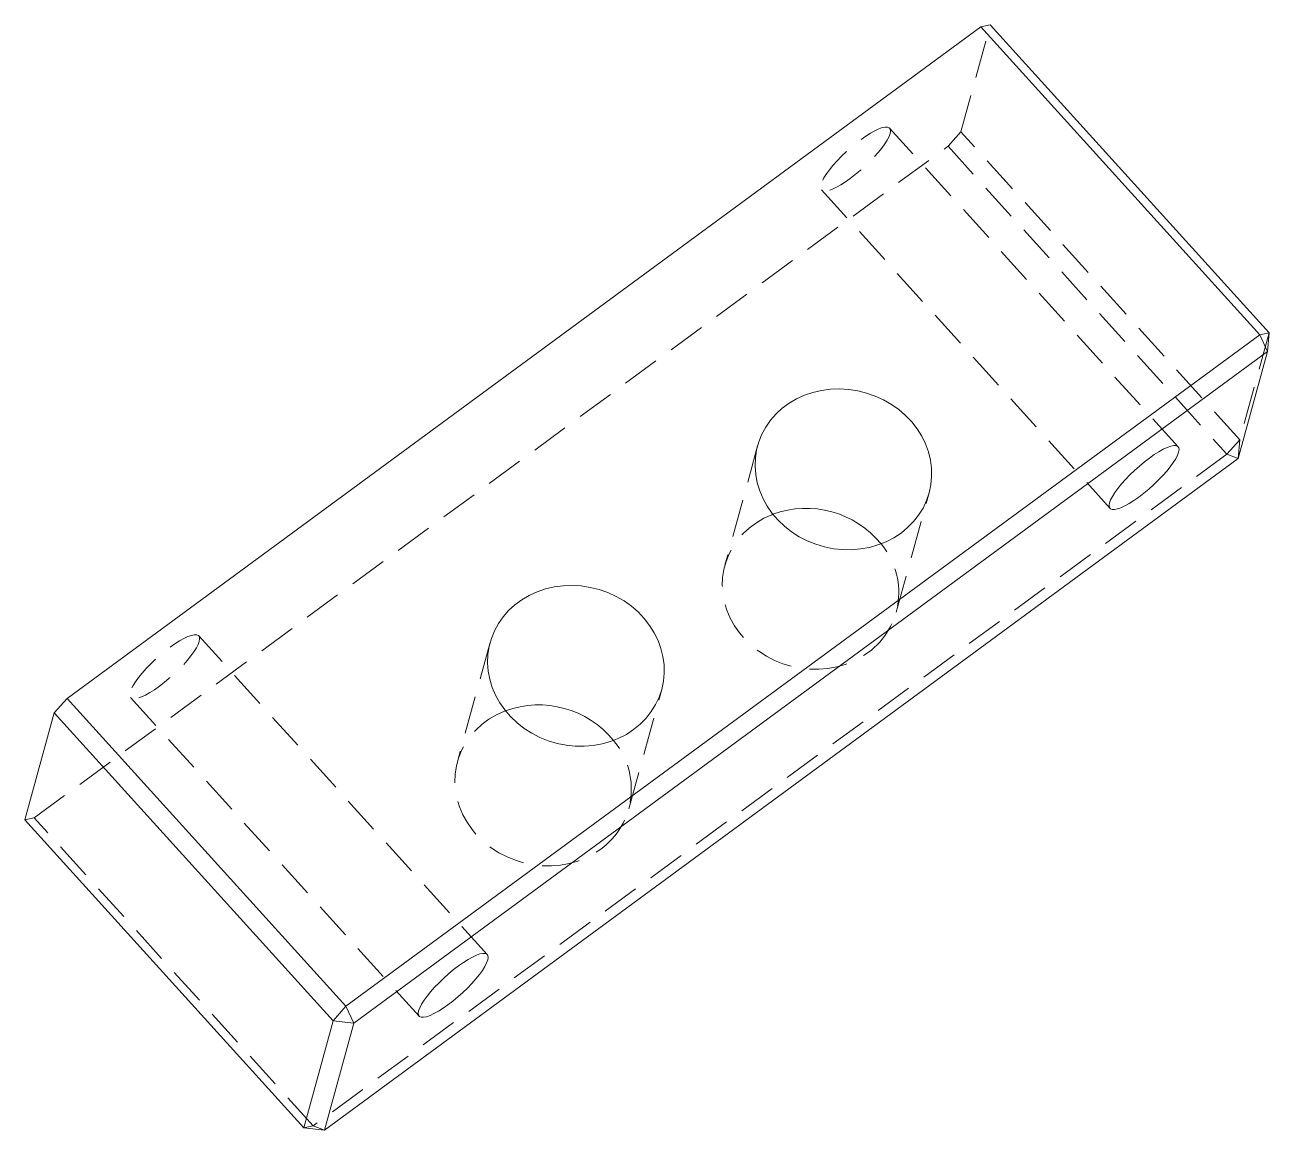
# Model space of a CAD drawing. Header units: millimetres. Extents: x -21.2 to 20.8, y -18.5 to 18.8.
import ezdxf

# ---------------------------------------------------------------- set-up
doc = ezdxf.new("R2010")
doc.units = ezdxf.units.MM
doc.linetypes.add('HIDDEN', pattern=[1.905, 1.27, -0.635])

msp = doc.modelspace()

# ---------------------------------------------------------------- linework, layer by layer
at = {"color": 7, "linetype": 'Continuous', "lineweight": 15}
for p, q in [((11.101, 18.729), (-19.728, -3.942)), ((11.101, 18.729), (11.419, 18.793)), ((20.51, 8.334), (11.101, 18.729)), ((11.419, 18.793), (20.827, 8.398)), ((20.51, 8.334), (20.827, 8.398)), ((20.776, 7.763), (20.827, 8.398)), ((-10.319, -14.337), (20.51, 8.334)), ((20.51, 8.334), (20.776, 7.763)), ((20.776, 7.763), (-10.053, -14.908)), ((19.786, 4.154), (20.776, 7.763)), ((-11.043, -18.517), (19.786, 4.154)), ((-20.162, -4.43), (-19.728, -3.942)), ((-19.728, -3.942), (-10.319, -14.337)), ((-20.162, -4.43), (-21.152, -8.039)), ((-10.753, -14.826), (-20.162, -4.43)), ((-21.152, -8.039), (-11.743, -18.435)), ((-10.319, -14.337), (-10.753, -14.826)), ((-10.319, -14.337), (-10.053, -14.908)), ((-11.743, -18.435), (-10.753, -14.826)), ((-10.053, -14.908), (-11.043, -18.517)), ((-10.753, -14.826), (-10.053, -14.908)), ((-11.743, -18.435), (-11.043, -18.517))]:
    msp.add_line(p, q, dxfattribs=at)
at = {"color": 7, "linetype": 'HIDDEN', "lineweight": 0}
for p, q in [((10.429, 15.184), (11.419, 18.793)), ((17.758, 4.552), (8.025, 15.306)), ((10.429, 15.184), (9.995, 14.695)), ((19.838, 4.789), (10.429, 15.184)), ((-20.834, -7.975), (9.995, 14.695)), ((9.995, 14.695), (19.404, 4.3)), ((5.726, 13.226), (15.46, 2.472)), ((20.827, 8.398), (19.838, 4.789)), ((19.404, 4.3), (19.838, 4.789)), ((19.786, 4.154), (19.838, 4.789)), ((19.404, 4.3), (-11.425, -18.371)), ((3.57, 4.583), (2.464, 0.549)), ((19.786, 4.154), (19.404, 4.3)), ((8.25, -1.037), (9.356, 2.996)), ((-5.552, -12.589), (-15.285, -1.835)), ((-5.453, -2.053), (-6.559, -6.086)), ((-0.773, -7.673), (0.333, -3.639)), ((-17.583, -3.915), (-7.85, -14.669)), ((-20.834, -7.975), (-21.152, -8.039)), ((-11.425, -18.371), (-20.834, -7.975)), ((-11.743, -18.435), (-11.425, -18.371)), ((-11.043, -18.517), (-11.425, -18.371))]:
    msp.add_line(p, q, dxfattribs=at)
at = {"color": 7, "linetype": 'HIDDEN', "lineweight": 0, "flags": 128}
for points in [[(8.041, 15.123), (8.055, 15.208), (8.045, 15.274), (8.011, 15.319), (7.954, 15.343), (7.875, 15.345), (7.775, 15.325), (7.657, 15.283), (7.524, 15.221), (7.377, 15.139), (7.22, 15.039), (7.056, 14.924), (6.888, 14.795), (6.72, 14.656), (6.555, 14.509), (6.397, 14.356), (6.249, 14.202), (6.113, 14.049), (5.993, 13.901), (5.89, 13.76), (5.808, 13.629), (5.748, 13.511), (5.71, 13.409), (5.696, 13.324), (5.706, 13.258), (5.74, 13.213), (5.797, 13.189), (5.877, 13.187), (5.976, 13.207), (6.094, 13.249), (6.227, 13.311), (6.374, 13.393), (6.531, 13.493), (6.695, 13.608), (6.863, 13.737), (7.031, 13.876), (7.196, 14.023), (7.354, 14.176), (7.502, 14.33), (7.638, 14.483), (7.758, 14.631), (7.861, 14.772), (7.943, 14.903), (8.003, 15.021), (8.041, 15.123)], [(4.086, 2.273), (4.049, 2.258), (3.781, 2.136), (3.529, 1.989), (3.297, 1.818), (3.086, 1.626), (2.9, 1.413), (2.74, 1.183), (2.607, 0.938), (2.504, 0.68), (2.431, 0.413), (2.388, 0.138), (2.378, -0.14), (2.399, -0.42), (2.451, -0.698), (2.534, -0.97), (2.647, -1.236), (2.789, -1.49), (2.958, -1.732), (3.152, -1.958), (3.37, -2.165), (3.609, -2.353), (3.866, -2.517), (4.139, -2.658), (4.425, -2.773), (4.721, -2.862), (5.024, -2.922), (5.33, -2.955), (5.636, -2.958), (5.94, -2.933), (6.237, -2.879), (6.525, -2.797), (6.801, -2.689), (7.061, -2.554), (7.304, -2.395), (7.304, -2.395)], [(-15.269, -2.018), (-15.255, -1.933), (-15.265, -1.867), (-15.299, -1.822), (-15.356, -1.798), (-15.435, -1.797), (-15.535, -1.817), (-15.652, -1.858), (-15.786, -1.921), (-15.933, -2.002), (-16.09, -2.102), (-16.254, -2.217), (-16.421, -2.346), (-16.589, -2.485), (-16.754, -2.633), (-16.913, -2.785), (-17.061, -2.939), (-17.197, -3.092), (-17.317, -3.24), (-17.419, -3.381), (-17.502, -3.512), (-17.562, -3.63), (-17.6, -3.732), (-17.613, -3.817), (-17.603, -3.883), (-17.569, -3.928), (-17.512, -3.952), (-17.433, -3.954), (-17.334, -3.934), (-17.216, -3.892), (-17.082, -3.83), (-16.936, -3.748), (-16.779, -3.649), (-16.615, -3.533), (-16.447, -3.405), (-16.279, -3.265), (-16.114, -3.118), (-15.956, -2.966), (-15.807, -2.811), (-15.672, -2.658), (-15.551, -2.51), (-15.449, -2.369), (-15.367, -2.238), (-15.306, -2.121), (-15.269, -2.018)], [(-4.937, -4.363), (-4.974, -4.377), (-5.243, -4.499), (-5.494, -4.646), (-5.726, -4.817), (-5.937, -5.01), (-6.123, -5.222), (-6.283, -5.452), (-6.416, -5.697), (-6.519, -5.955), (-6.593, -6.222), (-6.635, -6.497), (-6.645, -6.775), (-6.624, -7.055), (-6.572, -7.333), (-6.489, -7.606), (-6.376, -7.871), (-6.234, -8.126), (-6.065, -8.367), (-5.871, -8.593), (-5.653, -8.801), (-5.415, -8.988), (-5.157, -9.153), (-4.884, -9.294), (-4.598, -9.409), (-4.302, -9.497), (-3.999, -9.558), (-3.693, -9.59), (-3.387, -9.594), (-3.083, -9.568), (-2.786, -9.514), (-2.498, -9.433), (-2.222, -9.324), (-1.962, -9.189), (-1.72, -9.03), (-1.72, -9.03)]]:
    msp.add_lwpolyline(points, dxfattribs=at)
at = {"color": 7, "linetype": 'Continuous', "lineweight": 15, "flags": 128}
for points in [[(8.41, 1.639), (8.631, 1.821), (8.83, 2.024), (9.003, 2.245), (9.15, 2.483), (9.268, 2.735), (9.357, 2.998), (9.414, 3.269), (9.441, 3.546), (9.436, 3.825), (9.399, 4.104), (9.331, 4.38), (9.233, 4.65), (9.105, 4.91), (8.95, 5.158), (8.768, 5.392), (8.562, 5.609), (8.333, 5.807), (8.085, 5.983), (7.819, 6.136), (7.539, 6.265), (7.248, 6.366), (6.948, 6.441), (6.643, 6.488), (6.336, 6.505), (6.031, 6.495), (5.73, 6.455), (5.437, 6.387), (5.155, 6.292), (4.887, 6.17), (4.635, 6.023), (4.403, 5.852), (4.192, 5.659), (4.006, 5.447), (3.846, 5.217), (3.713, 4.972), (3.61, 4.714), (3.537, 4.446), (3.494, 4.172), (3.484, 3.893), (3.505, 3.614), (3.557, 3.336), (3.64, 3.063), (3.753, 2.798), (3.895, 2.543), (4.064, 2.302), (4.258, 2.076), (4.476, 1.868), (4.715, 1.681), (4.972, 1.516), (5.245, 1.375), (5.531, 1.26), (5.827, 1.172), (6.13, 1.111), (6.436, 1.079), (6.742, 1.075), (7.046, 1.101), (7.343, 1.154), (7.631, 1.236), (7.907, 1.345), (8.167, 1.48), (8.41, 1.639)], [(17.774, 4.369), (17.788, 4.454), (17.778, 4.52), (17.744, 4.565), (17.687, 4.589), (17.608, 4.591), (17.508, 4.571), (17.391, 4.529), (17.257, 4.467), (17.11, 4.385), (16.953, 4.286), (16.789, 4.17), (16.622, 4.042), (16.454, 3.902), (16.289, 3.755), (16.131, 3.602), (15.982, 3.448), (15.846, 3.295), (15.726, 3.147), (15.624, 3.006), (15.541, 2.875), (15.481, 2.757), (15.443, 2.655), (15.43, 2.57), (15.44, 2.504), (15.474, 2.459), (15.531, 2.435), (15.61, 2.433), (15.709, 2.454), (15.827, 2.495), (15.961, 2.557), (16.107, 2.639), (16.264, 2.739), (16.428, 2.854), (16.596, 2.983), (16.764, 3.122), (16.929, 3.27), (17.087, 3.422), (17.236, 3.576), (17.371, 3.729), (17.492, 3.877), (17.594, 4.018), (17.676, 4.149), (17.737, 4.267), (17.774, 4.369)], [(-0.614, -4.997), (-0.392, -4.815), (-0.193, -4.612), (-0.02, -4.39), (0.127, -4.152), (0.245, -3.901), (0.333, -3.638), (0.391, -3.366), (0.418, -3.089), (0.412, -2.81), (0.376, -2.531), (0.308, -2.255), (0.21, -1.986), (0.082, -1.725), (-0.073, -1.477), (-0.255, -1.243), (-0.461, -1.026), (-0.69, -0.828), (-0.938, -0.652), (-1.204, -0.499), (-1.484, -0.371), (-1.775, -0.269), (-2.075, -0.194), (-2.38, -0.148), (-2.687, -0.13), (-2.992, -0.141), (-3.293, -0.18), (-3.586, -0.248), (-3.868, -0.344), (-4.137, -0.465), (-4.388, -0.613), (-4.62, -0.783), (-4.831, -0.976), (-5.017, -1.188), (-5.177, -1.418), (-5.31, -1.664), (-5.413, -1.921), (-5.487, -2.189), (-5.529, -2.463), (-5.539, -2.742), (-5.519, -3.021), (-5.466, -3.299), (-5.383, -3.572), (-5.27, -3.837), (-5.128, -4.092), (-4.96, -4.334), (-4.765, -4.559), (-4.547, -4.767), (-4.309, -4.954), (-4.051, -5.119), (-3.778, -5.26), (-3.492, -5.375), (-3.196, -5.464), (-2.893, -5.524), (-2.587, -5.556), (-2.281, -5.56), (-1.977, -5.535), (-1.68, -5.481), (-1.392, -5.399), (-1.116, -5.29), (-0.856, -5.156), (-0.614, -4.997)], [(-5.535, -12.772), (-5.522, -12.687), (-5.532, -12.621), (-5.566, -12.576), (-5.623, -12.552), (-5.702, -12.55), (-5.801, -12.57), (-5.919, -12.612), (-6.053, -12.674), (-6.199, -12.756), (-6.356, -12.856), (-6.52, -12.971), (-6.688, -13.1), (-6.856, -13.239), (-7.021, -13.386), (-7.179, -13.539), (-7.328, -13.693), (-7.464, -13.846), (-7.584, -13.994), (-7.686, -14.135), (-7.768, -14.266), (-7.829, -14.384), (-7.866, -14.486), (-7.88, -14.571), (-7.87, -14.637), (-7.836, -14.682), (-7.779, -14.706), (-7.7, -14.708), (-7.6, -14.688), (-7.483, -14.646), (-7.349, -14.584), (-7.202, -14.502), (-7.045, -14.402), (-6.881, -14.287), (-6.714, -14.159), (-6.546, -14.019), (-6.381, -13.872), (-6.223, -13.719), (-6.074, -13.565), (-5.938, -13.412), (-5.818, -13.264), (-5.716, -13.123), (-5.633, -12.992), (-5.573, -12.874), (-5.535, -12.772)]]:
    msp.add_lwpolyline(points, dxfattribs=at)
at = {"color": 7, "linetype": 'Continuous', "lineweight": 15}
for centre in [(5.21, -0.781), (-3.813, -7.417)]:
    msp.add_arc(centre, 3.254, 39.1412, 110.193, dxfattribs=at)
at = {"color": 7, "linetype": 'HIDDEN', "lineweight": 0}
for centre in [(5.809, -0.361), (-3.215, -6.996)]:
    msp.add_arc(centre, 2.524, 306.314, 40.3169, dxfattribs=at)

doc.saveas('drawing.dxf')
